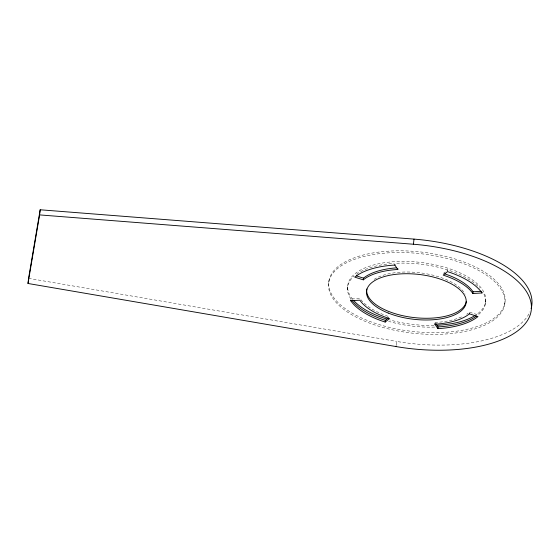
<?xml version="1.0" encoding="UTF-8"?>
<svg xmlns="http://www.w3.org/2000/svg" width="560" height="560" viewBox="0 0 560 560"><rect width="100%" height="100%" fill="white"/><g stroke="black" fill="none" stroke-linecap="round" stroke-linejoin="round"><path stroke-width="0.42" stroke-dasharray="2.8 2.1" d="M347.501 289.366L347.69 286.559M328.755 282.464L328.951 280.756M396.291 344.967L396.69 341.439A115.682 52.094 6.5 0 0 529.942 311.843M435.064 322.728L435.092 322.511A59.766 26.915 6.5 0 0 463.358 316.036M447.531 271.621L447.727 269.913L443.394 273.413M469.602 312.235L478.17 314.867A69.412 31.255 6.5 0 0 483.189 292.894M504.735 304.388A88.69 39.942 6.5 0 0 378.525 253.799A88.69 39.942 6.5 0 0 366.975 322.091A88.69 39.942 6.5 0 0 504.735 304.388L504.924 302.673A88.69 39.942 6.5 0 0 378.721 252.091A88.69 39.942 6.5 0 0 367.171 320.383A88.69 39.942 6.5 0 0 504.924 302.673M485.408 303.716L485.772 300.622M351.764 298.97L360.045 298.48A59.766 26.915 6.5 0 0 389.704 316.855M28.581 278.348L396.69 341.439M434.672 327.082A69.412 31.255 6.5 0 1 388.591 321.342M350.938 299.019A69.412 31.255 6.5 0 1 354.144 276.059M356.496 274.211A69.412 31.255 6.5 0 1 394.233 263.396M396.725 263.256A69.412 31.255 6.5 0 1 479.787 288.204M374.108 279.398A50.127 22.575 6.5 0 1 424.424 273.441A50.127 22.575 6.5 0 1 465.045 294.203M352.653 299.348A69.412 31.255 6.5 0 1 422.653 262.654A69.412 31.255 6.5 0 1 475.517 315.217M433.979 325.402A69.412 31.255 6.5 0 1 389.627 319.879M468.237 313.166A59.766 26.915 6.5 0 1 466.732 314.174"/><path stroke-width="0.84" d="M28 283.479L39.599 214.907L413.42 244.237A115.682 52.094 6.5 0 1 531.125 311.143A115.682 52.094 6.5 0 1 396.109 346.57L28 283.479L28.581 278.348L40.18 209.776L414.001 239.106A115.682 52.094 6.5 0 1 531.111 308.616M39.599 214.907L40.18 209.776M350.742 300.727L359.856 300.188A59.766 26.915 6.5 0 0 389.515 318.57L385.182 322.07A69.412 31.255 6.5 0 1 350.742 300.727L350.826 299.985M394.912 264.306L394.828 265.055A69.412 31.255 6.5 0 0 354.732 277.116L363.293 279.853L363.489 278.145A59.766 26.915 6.5 0 1 396.634 267.848M385.182 322.07L385.378 320.362L388.472 317.856M363.293 279.853A59.766 26.915 6.5 0 1 397.817 269.472L397.901 268.723M396.109 346.57L396.179 345.926M413.42 244.237L414.001 239.106M434.896 324.219A59.766 26.915 6.5 0 0 469.42 313.838L477.981 316.582A69.412 31.255 6.5 0 1 437.885 328.636L434.896 324.219L434.98 323.47M437.885 328.636L438.081 326.928L435.946 323.771M469.42 313.838L469.504 313.089M482.055 292.215L481.971 292.964L472.857 293.503L473.053 291.788A59.766 26.915 6.5 0 0 444.682 273.833M473.053 291.788L481.341 291.298M356.482 275.898L363.489 278.145M394.828 265.055L397.817 269.472M466.284 301.329A50.127 22.575 6.5 0 1 412.783 317.422A50.127 22.575 6.5 0 1 366.821 288.939M474.894 315.609A69.412 31.255 6.5 0 1 437.241 325.276M386.547 318.955A69.412 31.255 6.5 0 1 353.647 300.51M481.971 292.964A69.412 31.255 6.5 0 0 447.531 271.621L443.198 275.121A59.766 26.915 6.5 0 1 472.857 293.503M476.602 316.057A69.412 31.255 6.5 0 1 438.081 326.928M385.378 320.362A69.412 31.255 6.5 0 1 352.044 300.545M388.227 313.047A50.127 22.575 6.5 0 0 466.088 303.044A50.127 22.575 6.5 0 0 394.758 274.449A50.127 22.575 6.5 0 0 388.227 313.047"/></g></svg>
